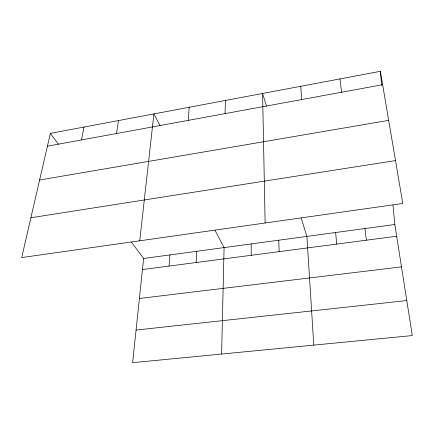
<?xml version="1.0" encoding="UTF-8"?>
<svg xmlns="http://www.w3.org/2000/svg" width="434" height="434" viewBox="0 0 434 434"><rect width="100%" height="100%" fill="white"/><g stroke="black" fill="none" stroke-linecap="round" stroke-linejoin="round"><path stroke-width="0.65" d="M221.595 354.057L224.09 247.597L215.025 230.34M225.056 113.616L225.398 100.46M196.163 262.521L196.738 251.297M188.275 120.359L189.186 107.274M169.043 266.08L169.927 254.921M131.486 242.188L143.627 258.474L132.62 362.683L412.3 335.569L394.821 224.514L392.987 205.087M139.737 240.805L153.902 113.909L160.13 125.768M116.507 133.52L118.487 120.571M81.505 139.938L83.984 127.059M50.366 133.384L21.7 257.557L402.774 203.465L380.358 71.317L50.366 133.384L58.406 144.164M47.409 146.193L382.631 84.717M39.602 180.018L388.674 120.364M30.89 217.759L395.493 160.569M143.627 258.474L394.821 224.514M142.455 269.563L396.665 236.226M139.406 298.467L401.488 266.872M136.064 330.068L406.794 300.572M266.547 106.249L262.581 93.467L265.131 223M301.234 218.107L306.909 236.4L313.782 345.122M364.923 228.555L366.377 240.197M340.017 78.901L341.585 92.247M380.358 71.317L381.67 85.227M335.623 232.521L336.708 244.092M300.778 86.285L301.673 99.565M278.758 240.208L279.143 251.639M251.156 243.941L251.21 255.3"/></g></svg>
